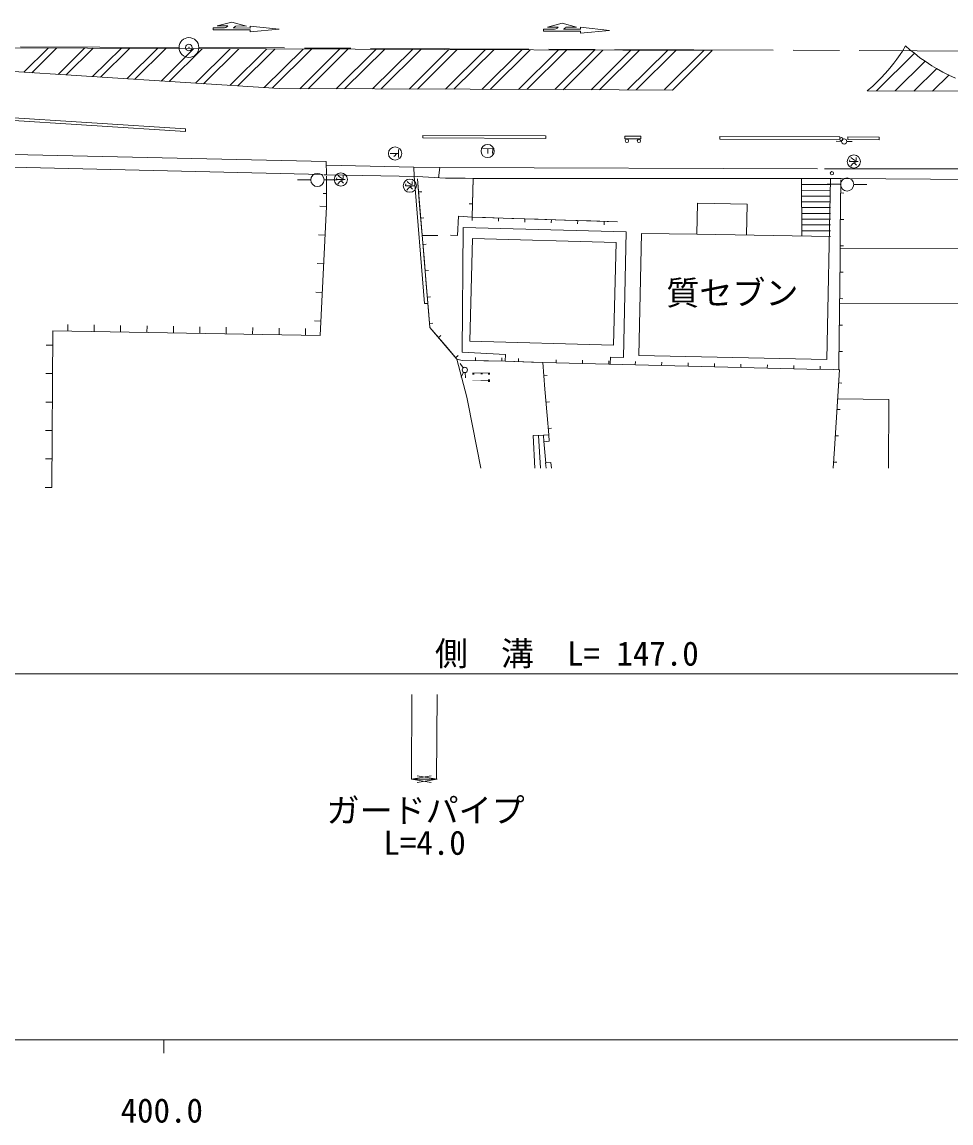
# Model space of a CAD drawing. Units: millimetres, scale not verified. Extents: x 40000 to 680000, y 20000 to 380000.
# Drawn here: x 457262 to 527598, y 198715 to 282049 of the extents above; entities that cross this region are included whole.
import ezdxf
from ezdxf.enums import TextEntityAlignment as Align

# ---------------------------------------------------------------- set-up
doc = ezdxf.new("R2010")
doc.units = ezdxf.units.MM
doc.header["$LTSCALE"] = 1000
doc.header["$PDMODE"] = 32
doc.header["$PDSIZE"] = 500
doc.linetypes.add('CHAIN', pattern=[18.5, 12, -1.5, 3.5, -1.5])
for name, color, linetype, lineweight in [('M-BGD', 7, 'Continuous', 13), ('M-BMK', 2, 'CHAIN', 13), ('M-BMK-OTRS', 5, 'Continuous', 13), ('M-BMK-SRVR', 3, 'Continuous', 13), ('M-STR-HTXT', 7, 'Continuous', 13), ('M-TTL-BAND', 7, 'Continuous', 13)]:
    doc.layers.add(name, color=color, linetype=linetype, lineweight=lineweight)
doc.layers.add('M-BMK-HTXT', color=7, linetype='Continuous')
doc.styles.add('ＭＳ ゴシック', font='')
doc.styles.get('ＭＳ ゴシック').set_extended_font_data('MS Gothic')

msp = doc.modelspace()

# ---------------------------------------------------------------- linework, layer by layer
at = {"layer": 'M-BGD'}
for p, q in [((469652, 273965), (438247, 275971)), ((469651, 273765), (438247, 275771)), ((469652, 273965), (469651, 273765)), ((487620, 273472), (487619, 273272)), ((496908, 273436), (487620, 273472)), ((496919, 273436), (496919, 273236)), ((502907, 273214), (502908, 273413)), ((504108, 273408), (502908, 273413)), ((504108, 273410), (504108, 273210)), ((510107, 273183), (510108, 273382)), ((519177, 273348), (510108, 273382)), ((519176, 273148), (519177, 273348)), ((519776, 273146), (519777, 273346)), ((522170, 273336), (519777, 273346)), ((522170, 273336), (522169, 273136)), ((480288, 271490), (422823, 272798)), ((487619, 273272), (496919, 273236)), ((502907, 273214), (504108, 273210)), ((510107, 273183), (519176, 273148)), ((518912, 273018), (519312, 273013)), ((519712, 273011), (520112, 273011)), ((519776, 273146), (522169, 273136)), ((422823, 271858), (480004, 270495)), ((485758, 272091), (485149, 272093)), ((485506, 271945), (485415, 271879)), ((485611, 272090), (485506, 271945)), ((485759, 272393), (485756, 271788)), ((492899, 272462), (492149, 272465)), ((492524, 272464), (492522, 272089)), ((492899, 272462), (492897, 272087)), ((520139, 271691), (520027, 271805)), ((520297, 271599), (520139, 271691)), ((520409, 271803), (520408, 271602)), ((480310, 270488), (480288, 271490)), ((486924, 271072), (480313, 271211)), ((488901, 271041), (486924, 271072)), ((486924, 271072), (486956, 270374)), ((488901, 271041), (488799, 270263)), ((517487, 270936), (488901, 271041)), ((519283, 270929), (518023, 270934)), ((543103, 270963), (519283, 270929)), ((519911, 271513), (519935, 271626)), ((519933, 271488), (519911, 271513)), ((520563, 271485), (519933, 271488)), ((520129, 271306), (520020, 271148)), ((520270, 271400), (520129, 271306)), ((520465, 271483), (520270, 271400)), ((520453, 271215), (520270, 271400)), ((520383, 271577), (520297, 271599)), ((520408, 271602), (520383, 271577)), ((479127, 270100), (478127, 270115)), ((480120, 270493), (480310, 270488)), ((480127, 270093), (481127, 270096)), ((480310, 270488), (487191, 270345)), ((480311, 268076), (480312, 270076)), ((480312, 270076), (480312, 270370)), ((481072, 270152), (481095, 270265)), ((481094, 270127), (481072, 270152)), ((481724, 270125), (481094, 270127)), ((481300, 270331), (481187, 270444)), ((481431, 270039), (481290, 269946)), ((481458, 270239), (481300, 270331)), ((481626, 270122), (481431, 270039)), ((481614, 269855), (481431, 270039)), ((481543, 270217), (481458, 270239)), ((481568, 270241), (481543, 270217)), ((481569, 270443), (481568, 270241)), ((487740, 260738), (486956, 270374)), ((489333, 270235), (487191, 270345)), ((488147, 258928), (487194, 270183)), ((487194, 270183), (487363, 268190)), ((490804, 270227), (489333, 270235)), ((490804, 270227), (491416, 270213)), ((491416, 270213), (491333, 267285)), ((491390, 269284), (491416, 270213)), ((519274, 270193), (491416, 270213)), ((516289, 270199), (516300, 265849)), ((518471, 270181), (518209, 256510)), ((519257, 270110), (519236, 268110)), ((543059, 270045), (519274, 270193)), ((481290, 269946), (481180, 269788)), ((486296, 269687), (486320, 269800)), ((486318, 269662), (486296, 269687)), ((486948, 269660), (486318, 269662)), ((486515, 269481), (486405, 269323)), ((486525, 269866), (486412, 269979)), ((486656, 269574), (486515, 269481)), ((486683, 269774), (486525, 269866)), ((486851, 269657), (486656, 269574)), ((486838, 269390), (486656, 269574)), ((486768, 269752), (486683, 269774)), ((486793, 269776), (486768, 269752)), ((486794, 269978), (486793, 269776)), ((487279, 269186), (487528, 269208)), ((491333, 267285), (491390, 269284)), ((518470, 269308), (516288, 269309)), ((518471, 269745), (516289, 269746)), ((519232, 269764), (518232, 269779)), ((520232, 269757), (521232, 269760)), ((480312, 269076), (480062, 269076)), ((508349, 265980), (508405, 268348)), ((508405, 268348), (512164, 268268)), ((518470, 268871), (516288, 268872)), ((518470, 268434), (516288, 268436)), ((519247, 269110), (519497, 269107)), ((480311, 268076), (479812, 268100)), ((487363, 268190), (487532, 266197)), ((491361, 268285), (491111, 268292)), ((512164, 268268), (512126, 265917)), ((518469, 267997), (516287, 267999)), ((518469, 267561), (516287, 267562)), ((519236, 268110), (519216, 266110)), ((487447, 267194), (487696, 267215)), ((490319, 267344), (490230, 265885)), ((491333, 267285), (490319, 267344)), ((502337, 266924), (491333, 267285)), ((492342, 267252), (491333, 267285)), ((491343, 267285), (491335, 267035)), ((494341, 267186), (492342, 267252)), ((493342, 267219), (493334, 266969)), ((496340, 267121), (494341, 267186)), ((495341, 267153), (495332, 266904)), ((498339, 267055), (496340, 267121)), ((497340, 267088), (497331, 266838)), ((500338, 266989), (498339, 267055)), ((499339, 267022), (499330, 266772)), ((502337, 266924), (500338, 266989)), ((501337, 266956), (501329, 266707)), ((518469, 267124), (516287, 267125)), ((518469, 266687), (516287, 266688)), ((519226, 267110), (519476, 267107)), ((480208, 265910), (479708, 265934)), ((487532, 266197), (487700, 264204)), ((487552, 265896), (488745, 265899)), ((489695, 265907), (490230, 265885)), ((490665, 266508), (490578, 257065)), ((490665, 266508), (503017, 266159)), ((502792, 256657), (503017, 266159)), ((503965, 256808), (504165, 266051)), ((504165, 266051), (508349, 265980)), ((508349, 265980), (518468, 265813)), ((518468, 266250), (516286, 266251)), ((519216, 266110), (519195, 264110)), ((487616, 265201), (487865, 265222)), ((491162, 257880), (491367, 265659)), ((502250, 265360), (491367, 265659)), ((502046, 257580), (502250, 265360)), ((519205, 265110), (519455, 265107)), ((487700, 264204), (487869, 262211)), ((519212, 264885), (559863, 264953)), ((480104, 263745), (479605, 263769)), ((519195, 264110), (519174, 262110)), ((487785, 263208), (488034, 263229)), ((519185, 263110), (519435, 263108)), ((487869, 262211), (488038, 260219)), ((519174, 262110), (519154, 260110)), ((480000, 261579), (479501, 261603)), ((487953, 261215), (488202, 261236)), ((519164, 261110), (519414, 261108)), ((487740, 260738), (487992, 260753)), ((488038, 260219), (488147, 258928)), ((519154, 260110), (519133, 258110)), ((531394, 260711), (519165, 260754)), ((479897, 259414), (479397, 259437)), ((488122, 259222), (488371, 259243)), ((460723, 258649), (460731, 259149)), ((462723, 258616), (462731, 259116)), ((464722, 258583), (464731, 259083)), ((466722, 258549), (466730, 259049)), ((468722, 258516), (468730, 259016)), ((470722, 258483), (470730, 258983)), ((472721, 258449), (472730, 258949)), ((474721, 258416), (474729, 258916)), ((476721, 258383), (476729, 258883)), ((478720, 258349), (478729, 258849)), ((488147, 258928), (490190, 256524)), ((488147, 258928), (489442, 257404)), ((519143, 259110), (519393, 259108)), ((459592, 257591), (459092, 257594)), ((488794, 258166), (488985, 258328)), ((502046, 257580), (491162, 257880)), ((519133, 258110), (519112, 256110)), ((489442, 257404), (490190, 256524)), ((490090, 256642), (490280, 256804)), ((490578, 257065), (493867, 256876)), ((493847, 256376), (493867, 256876)), ((501804, 256184), (501815, 256681)), ((502792, 256657), (501815, 256681)), ((518209, 256510), (503965, 256808)), ((519123, 257110), (519373, 257108)), ((490190, 256524), (490590, 256422)), ((490190, 256524), (490930, 253643)), ((490432, 256198), (490669, 255876)), ((490590, 256422), (493847, 256376)), ((490590, 256422), (492590, 256394)), ((491590, 256408), (491594, 256658)), ((492590, 256394), (493847, 256376)), ((493590, 256380), (493594, 256630)), ((496695, 256265), (493847, 256376)), ((493847, 256376), (495845, 256298)), ((494846, 256337), (494856, 256587)), ((495845, 256298), (496695, 256265)), ((496695, 256265), (496858, 254271)), ((496695, 256265), (498694, 256217)), ((497694, 256241), (497700, 256491)), ((498694, 256217), (500693, 256169)), ((499694, 256193), (499700, 256442)), ((500693, 256169), (502693, 256121)), ((501693, 256145), (501699, 256394)), ((502693, 256121), (504692, 256073)), ((503692, 256097), (503699, 256346)), ((504692, 256073), (506692, 256024)), ((505692, 256048), (505698, 256298)), ((506692, 256024), (508691, 255976)), ((507691, 256000), (507697, 256250)), ((508691, 255976), (510690, 255928)), ((509691, 255952), (509697, 256202)), ((510690, 255928), (512690, 255880)), ((511690, 255904), (511696, 256154)), ((512690, 255880), (514689, 255832)), ((513690, 255856), (513696, 256106)), ((515689, 255808), (515695, 256058)), ((517688, 255760), (517694, 256010)), ((519112, 256110), (519108, 255726)), ((459578, 255437), (459078, 255440)), ((490700, 255535), (490524, 255175)), ((490845, 255117), (490807, 255515)), ((496776, 255268), (497025, 255288)), ((514689, 255832), (516689, 255784)), ((516689, 255784), (518688, 255736)), ((518688, 255736), (519147, 255725)), ((519147, 255725), (519021, 253729)), ((519108, 255726), (519147, 255725)), ((496858, 254271), (497022, 252278)), ((519084, 254727), (519333, 254711)), ((490930, 253643), (491036, 253152)), ((519021, 253729), (518894, 251733)), ((522897, 253485), (519008, 253526)), ((522864, 248287), (522897, 253485)), ((459564, 253283), (459064, 253286)), ((491036, 253152), (492010, 248287)), ((496940, 253275), (497189, 253295)), ((518957, 252731), (519207, 252715)), ((497022, 252278), (497142, 250813)), ((518894, 251733), (518768, 249737)), ((459551, 251129), (459051, 251132)), ((497103, 251281), (497353, 251302)), ((495954, 250742), (496794, 250781)), ((496087, 248287), (495954, 250742)), ((496527, 248287), (496379, 250756)), ((497142, 250813), (496743, 250782)), ((496743, 250782), (496782, 250284)), ((496926, 248661), (496781, 250313)), ((496782, 250284), (497181, 250315)), ((497181, 250315), (497142, 250813)), ((518831, 250735), (519081, 250719)), ((518768, 249737), (518676, 248287)), ((459537, 248974), (459037, 248978)), ((497307, 248720), (496908, 248688)), ((496908, 248688), (496940, 248287)), ((497341, 248287), (497307, 248720)), ((518705, 248739), (518954, 248723)), ((459524, 246820), (459024, 246824))]:
    msp.add_line(p, q, dxfattribs=at)
msp.add_lwpolyline([(480311, 268076), (479845, 258331), (459599, 258668), (459524, 246820)], dxfattribs=at)
for centre, radius in [((485508, 272093), 500), ((492518, 272282), 500), ((503065, 273056), 127), ((503975, 273047), 127), ((519308, 273178), 125), ((519512, 273010), 200), ((520242, 271486), 500), ((479627, 270092), 500), ((481402, 270126), 500), ((486627, 269661), 500), ((518584, 270600), 125), ((519732, 269756), 500), ((490788, 255714), 200)]:
    msp.add_circle(centre, radius, dxfattribs=at)
at = {"layer": 'M-BMK'}
for p, q in [((469152, 280123), (370226, 280455)), ((569646, 279656), (470652, 280117))]:
    msp.add_line(p, q, dxfattribs=at)
at = {"layer": 'M-BMK-OTRS'}
for p, q in [((472048, 281753), (473149, 282049)), ((472848, 281750), (472048, 281753)), ((473149, 282049), (474248, 281744)), ((474248, 281744), (473448, 281748)), ((474548, 281743), (474547, 281593)), ((476728, 281511), (474548, 281743)), ((497047, 281658), (498149, 281954)), ((498149, 281954), (499247, 281649)), ((471747, 281458), (471747, 281608)), ((471747, 281604), (472490, 281601)), ((474547, 281447), (471747, 281458)), ((473260, 281598), (474547, 281593)), ((474546, 281297), (476728, 281511)), ((474546, 281297), (474547, 281447)), ((496746, 281359), (496747, 281509)), ((499546, 281348), (496746, 281359)), ((496747, 281509), (497490, 281506)), ((497847, 281655), (497047, 281658)), ((498259, 281503), (499547, 281498)), ((499247, 281649), (498447, 281652)), ((499546, 281198), (501746, 281414)), ((499546, 281198), (499546, 281348)), ((501746, 281414), (499547, 281648)), ((499547, 281648), (499547, 281498)), ((509522, 279884), (424538, 280215)), ((476729, 277014), (426743, 280206)), ((459244, 280076), (457402, 278248)), ((459881, 280074), (458002, 278210)), ((462002, 280066), (460003, 278082)), ((462639, 280063), (460603, 278044)), ((464760, 280055), (462604, 277916)), ((465396, 280053), (463204, 277877)), ((467518, 280045), (465205, 277750)), ((468154, 280042), (465805, 277711)), ((470275, 280034), (467806, 277584)), ((470912, 280032), (468406, 277545)), ((473033, 280024), (470407, 277417)), ((473669, 280021), (471007, 277379)), ((475791, 280013), (473008, 277251)), ((476427, 280011), (473608, 277213)), ((478548, 280003), (475608, 277085)), ((523916, 279839), (524156, 280237)), ((524156, 280237), (524486, 279955)), ((479185, 280000), (476209, 277047)), ((481306, 279992), (478295, 277004)), ((481942, 279990), (478931, 277001)), ((484064, 279982), (481052, 276993)), ((484700, 279979), (481689, 276991)), ((486821, 279971), (483810, 276983)), ((487458, 279969), (484446, 276980)), ((489579, 279961), (486568, 276972)), ((490215, 279958), (487204, 276970)), ((492337, 279950), (489325, 276962)), ((492973, 279948), (489962, 276959)), ((495094, 279940), (492083, 276951)), ((495731, 279937), (492719, 276949)), ((497852, 279929), (494841, 276941)), ((498489, 279927), (495477, 276938)), ((500610, 279919), (497598, 276930)), ((501246, 279916), (498235, 276928)), ((503368, 279908), (500356, 276919)), ((504004, 279906), (500993, 276917)), ((506125, 279898), (503114, 276909)), ((506762, 279895), (503750, 276907)), ((508883, 279887), (505907, 276933)), ((509522, 279887), (506511, 276899)), ((524825, 279683), (521956, 276837)), ((524825, 279683), (521956, 276837)), ((523267, 278938), (523506, 279249)), ((523506, 279249), (523746, 279593)), ((523746, 279593), (523916, 279839)), ((524486, 279955), (524825, 279683)), ((524825, 279683), (525248, 279332)), ((525248, 279332), (525647, 279091)), ((522642, 278165), (522966, 278554)), ((522966, 278554), (523267, 278938)), ((525647, 279091), (523371, 276832)), ((525647, 279091), (523371, 276832)), ((526515, 278543), (524785, 276826)), ((526515, 278543), (524785, 276826)), ((525647, 279091), (526154, 278726)), ((526154, 278726), (526495, 278522)), ((526495, 278522), (526993, 278247)), ((521687, 277206), (522283, 277787)), ((522283, 277787), (522642, 278165)), ((527450, 278062), (526199, 276821)), ((527450, 278062), (526199, 276821)), ((526993, 278247), (527425, 278037)), ((527425, 278037), (527946, 277807)), ((498435, 276930), (476729, 277014)), ((506511, 276899), (498435, 276930)), ((521247, 276840), (521687, 277206)), ((532670, 276796), (521247, 276840))]:
    msp.add_line(p, q, dxfattribs=at)
for centre, radius, start in [((472492, 282101), 500, 269.77215), ((472736, 282450), 1000, 301.56079), ((497492, 282006), 500, 269.77215), ((497736, 282355), 1000, 301.56079)]:
    msp.add_arc(centre, radius, start, 315.34546, dxfattribs=at)
at = {"layer": 'M-BMK-SRVR'}
msp.add_circle((469902, 280121), 750, dxfattribs=at)
msp.add_point((469902, 280121), dxfattribs=at)
at = {"layer": 'M-STR-HTXT'}
for p, q in [((422807, 232706), (569589, 232706)), ((486743, 224745), (486773, 231159)), ((488655, 224736), (488685, 231149)), ((486743, 224745), (488244, 224988)), ((486743, 224745), (488685, 224736)), ((486743, 224745), (488242, 224488)), ((488685, 224736), (487184, 224493)), ((488685, 224736), (487186, 224993))]:
    msp.add_line(p, q, dxfattribs=at)
at = {"layer": 'M-TTL-BAND'}
for p, q in [((40000, 205000), (579000, 205000)), ((468000, 205000), (468000, 204000))]:
    msp.add_line(p, q, dxfattribs=at)

# ---------------------------------------------------------------- texts
at = {"layer": 'M-BGD', "insert": (491369, 255546), "char_height": 1320, "attachment_point": 7, "rotation": 269.772, "style": 'ＭＳ ゴシック'}
msp.add_mtext('\\T2.44;\\W0.2;ET', dxfattribs=at)
at = {"layer": 'M-BMK-HTXT', "style": 'ＭＳ ゴシック'}
msp.add_text('質セブン', height=1833, dxfattribs=at).set_placement((511045, 261549), align=Align.MIDDLE_CENTER)
at = {"layer": 'M-STR-HTXT', "style": 'ＭＳ ゴシック'}
for s, p in [('側\u3000溝\u3000L= 147.0', (498512, 234248)), ('ガードパイプ', (487821, 222379))]:
    msp.add_text(s, height=1833, dxfattribs=at).set_placement(p, align=Align.MIDDLE_CENTER)
msp.add_text('L=4.0', height=1833, dxfattribs=at).set_placement((487743, 218463), align=Align.BOTTOM_CENTER)
at = {"layer": 'M-TTL-BAND', "style": 'ＭＳ ゴシック'}
msp.add_text('400.0', height=1833, dxfattribs=at).set_placement((467844, 198195), align=Align.BOTTOM_CENTER)

doc.saveas('drawing.dxf')
